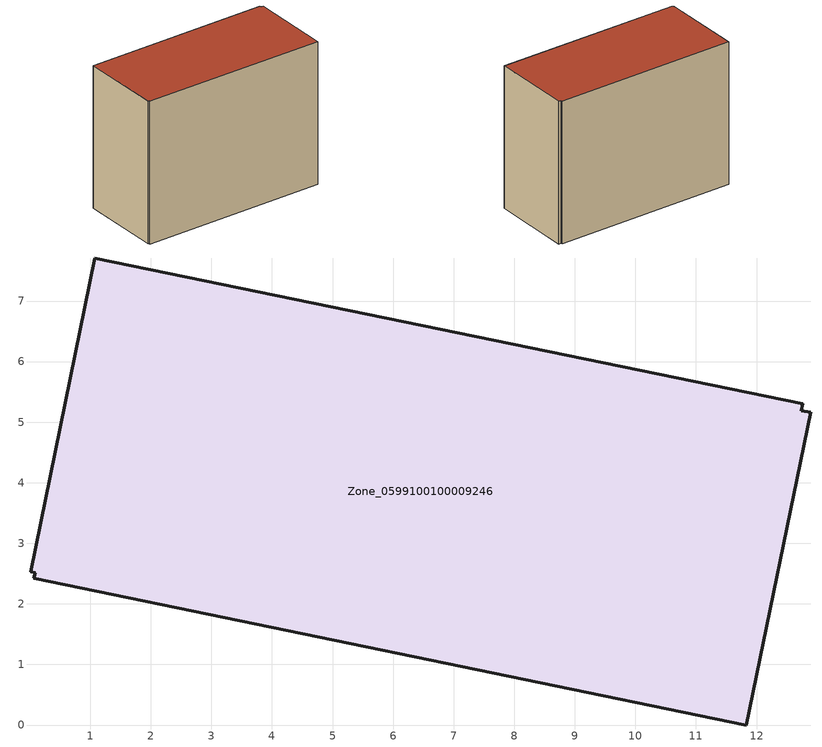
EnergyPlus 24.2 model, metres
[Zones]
Zone_0599100100009246
 floor ground (C_G): 1.07,7.71 12.76,5.3 12.74,5.19 12.89,5.16 11.83,0 0.06,2.42 0.09,2.52 0.02,2.53 z0
 wall outside (C_F): 0.06,2.42 11.83,0 12.89,5.16 12.74,5.19 12.76,5.3 1.07,7.71 0.02,2.53 0.09,2.52 0.06,2.42 z0:9.39
 roof outside (C_R): 11.83,0 12.89,5.16 12.74,5.19 12.76,5.3 1.07,7.71 0.02,2.53 0.09,2.52 0.06,2.42 z9.39
[BUILDING]
Pand.0599100100009246: North Axis=0; Terrain=City; Loads Convergence Tolerance Value=0.04; Temperature Convergence Tolerance Value=0.4; Solar Distribution=FullExterior; Maximum Number of Warmup Days=25; Minimum Number of Warmup Days=1
[Site:Location]
Rotterdam.The.Hague.AP_ZH_NLD Design_Conditions: Latitude=51.96; Longitude=4.45; Time Zone=1; Elevation=-4.5
[SITE:GROUNDTEMPERATURE:BUILDINGSURFACE]
18, 18, 18, 18, 18, 18, 18, 18, 18, 18, 18, 18
[MATERIAL] Thermal Absorptance=0.9; Solar Absorptance=0.7; Visible Absorptance=0.7
Name | Roughness | Thickness | Conductivity | Density | Specific Heat
G.TI.2015-2018 | MediumSmooth | 0.15 | 0.0428571 | 540 | 1210
F.TI.2015-2018 | Rough | 0.3 | 0.0666667 | 1920 | 840
R.TI.2015-2018 | MediumRough | 0.2 | 0.0333333 | 1500 | 1000
[CONSTRUCTION]
C_G: G.TI.2015-2018
C_F: F.TI.2015-2018
C_R: R.TI.2015-2018
[ZONE]
Zone_0599100100009246: Type=1; Multiplier=1; Ceiling Height=Autocalculate; Volume=Autocalculate; Floor Area=autocalculate; Part of Total Floor Area=Yes
[ZONEINFILTRATION:DESIGNFLOWRATE]
Infil_Zone_0599100100009246: Zone or ZoneList or Space or SpaceList=Zone_0599100100009246; Schedule=AlwaysOn; Design Flow Rate Calculation Method=Flow/Area; Flow Rate per Floor Area=0.0015; Constant Term Coefficient=1; Temperature Term Coefficient=0; Velocity Term Coefficient=0; Velocity Squared Term Coefficient=0
[HVACTEMPLATE:ZONE:IDEALLOADSAIRSYSTEM]
Zone_0599100100009246: Maximum Heating Supply Air Temperature=50; Minimum Cooling Supply Air Temperature=13; Maximum Heating Supply Air Humidity Ratio=0.0156; Minimum Cooling Supply Air Humidity Ratio=0.0077; Heating Limit=NoLimit; Cooling Limit=NoLimit; Dehumidification Control Type=ConstantSensibleHeatRatio; Cooling Sensible Heat Ratio=0.7; Dehumidification Setpoint=60; Humidification Control Type=None; Humidification Setpoint=30; Outdoor Air Method=None; Outdoor Air Flow Rate per Person=0.00944; Outdoor Air Flow Rate per Zone Floor Area=0; Outdoor Air Flow Rate per Zone=0; Demand Controlled Ventilation Type=None; Outdoor Air Economizer Type=NoEconomizer; Heat Recovery Type=None; Sensible Heat Recovery Effectiveness=0.7; Latent Heat Recovery Effectiveness=0.65
[ZONECONTROL:THERMOSTAT]
ThermostatControl_Zone_0599100100009246: Zone or ZoneList=Zone_0599100100009246; Control Type Schedule=DualSetpointControlType; Control 1=Thermostat_Zone_0599100100009246; Temperature Difference Between Cutout And Setpoint=0
[THERMOSTATSETPOINT:DUALSETPOINT]
Thermostat_Zone_0599100100009246: Heating Setpoint Temperature Schedule=HeatingSetpoint_Zone_0599100100009246; Cooling Setpoint Temperature Schedule=CoolingSetpoint_Zone_0599100100009246
[SCHEDULE:COMPACT]
HeatingSetpoint_Zone_0599100100009246: Through: 12/31, For: AllDays, Until: 24:00, 21
CoolingSetpoint_Zone_0599100100009246: Through: 12/31, For: AllDays, Until: 24:00, 24
DualSetpointControlType: Through: 12/31, For: AllDays, Until: 24:00, 4
AlwaysOn: Through: 12/31, For: AllDays, Until: 24:00, 1
